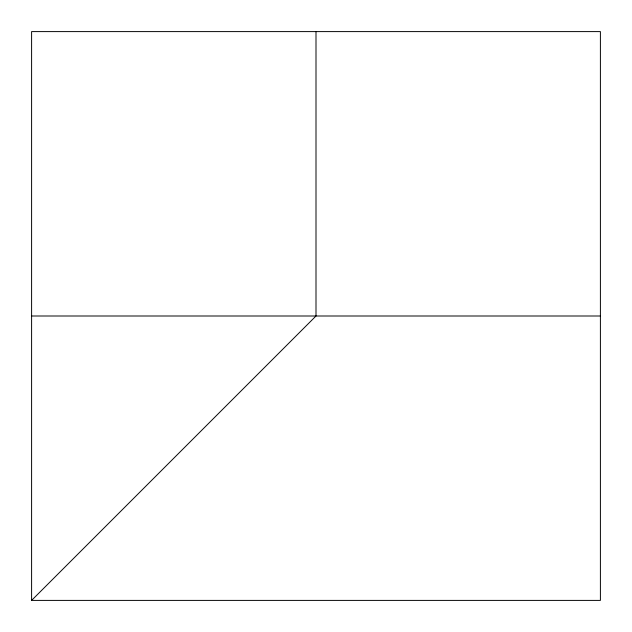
<?xml version="1.0" encoding="UTF-8"?>
<svg xmlns="http://www.w3.org/2000/svg" width="632" height="632" viewBox="0 0 632 632"><rect width="100%" height="100%" fill="white"/><g stroke="black" fill="none" stroke-linecap="round" stroke-linejoin="round"><path stroke-width="0.95" d="M31.6 600.4L31.6 31.6L600.4 31.6L600.4 600.4L31.6 600.4L316 316L316 31.6M31.6 316L600.4 316"/></g></svg>
